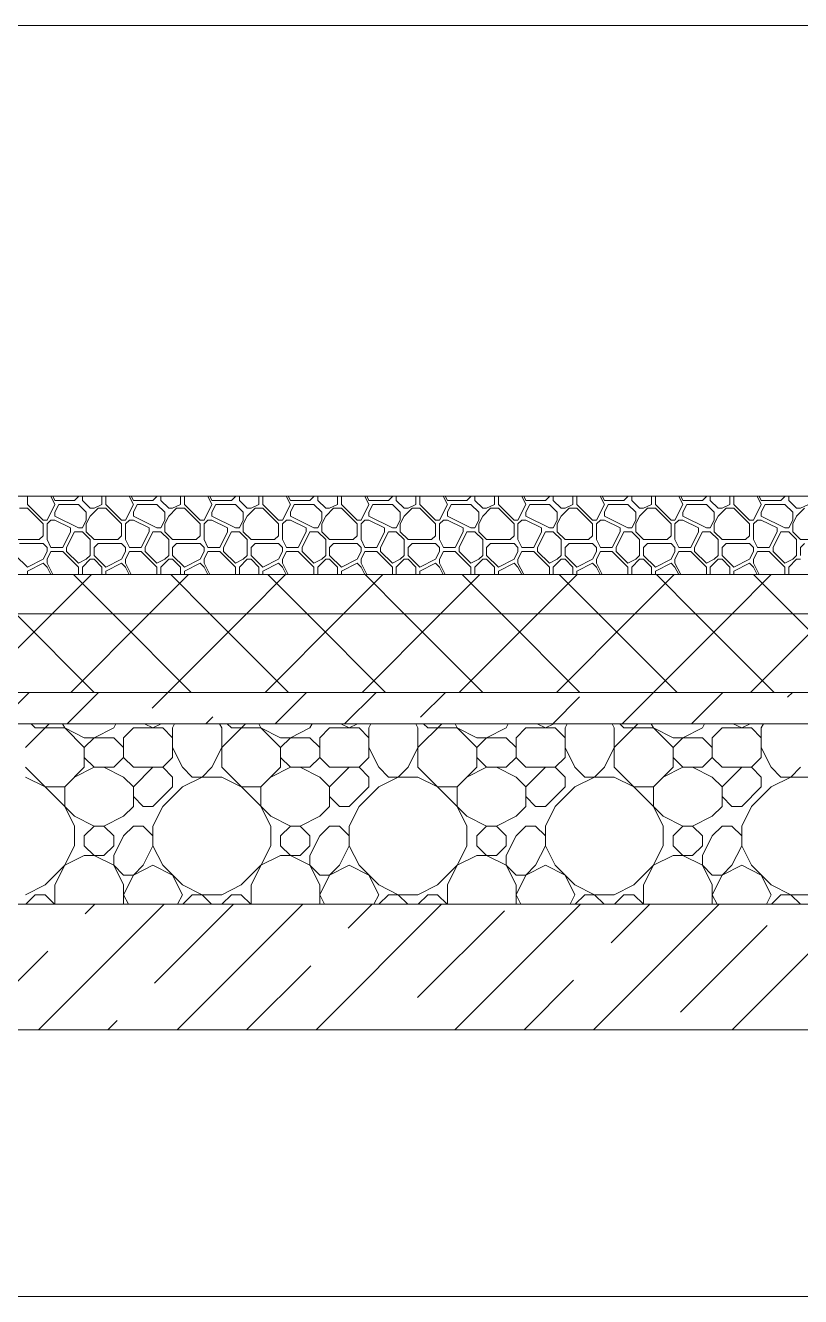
# Model space of a CAD drawing. Header units: millimetres. Extents: x 53645 to 137188, y 78097 to 135533.
# Drawn here: x 63944 to 64932, y 109260 to 110880 of the extents above; entities that cross this region are included whole.
import ezdxf

# ---------------------------------------------------------------- set-up
doc = ezdxf.new("R2010")
doc.units = ezdxf.units.MM
doc.layers.add('hatch', color=7, linetype='Continuous', lineweight=5)
doc.layers.add('Wall2', color=5, linetype='Continuous', lineweight=5)

msp = doc.modelspace()

# ---------------------------------------------------------------- linework, layer by layer
at = {"layer": 'hatch', "color": 251, "ltscale": 100}
for points in [[(63947, 110269.6), (63947, 110280)], [(63982, 110269.6), (63976.8, 110280)], [(63982, 110274.6), (63979.3, 110280)], [(63982, 110274.6), (64007, 110274.6)], [(64007, 110274.6), (64012, 110279.6)], [(64012, 110279.6), (64012, 110280)], [(64017, 110274.6), (64017, 110280)], [(64027, 110264.6), (64017, 110274.6)], [(64042, 110269.6), (64042, 110280)], [(64047, 110269.6), (64047, 110280)], [(64082, 110269.6), (64076.8, 110280)], [(64082, 110274.6), (64079.3, 110280)], [(64082, 110274.6), (64107, 110274.6)], [(64107, 110274.6), (64112, 110279.6)], [(64112, 110279.6), (64112, 110280)], [(64117, 110274.6), (64117, 110280)], [(64127, 110264.6), (64117, 110274.6)], [(64142, 110269.6), (64142, 110280)], [(64147, 110269.6), (64147, 110280)], [(64182, 110269.6), (64176.8, 110280)], [(64182, 110274.6), (64179.3, 110280)], [(64182, 110274.6), (64207, 110274.6)], [(64207, 110274.6), (64212, 110279.6)], [(64212, 110279.6), (64212, 110280)], [(64217, 110274.6), (64217, 110280)], [(64227, 110264.6), (64217, 110274.6)], [(64242, 110269.6), (64242, 110280)], [(64247, 110269.6), (64247, 110280)], [(64282, 110269.6), (64276.8, 110280)], [(64282, 110274.6), (64279.3, 110280)], [(64282, 110274.6), (64307, 110274.6)], [(64307, 110274.6), (64312, 110279.6)], [(64312, 110279.6), (64312, 110280)], [(64317, 110274.6), (64317, 110280)], [(64327, 110264.6), (64317, 110274.6)], [(64342, 110269.6), (64342, 110280)], [(64347, 110269.6), (64347, 110280)], [(64382, 110269.6), (64376.8, 110280)], [(64382, 110274.6), (64379.3, 110280)], [(64382, 110274.6), (64407, 110274.6)], [(64407, 110274.6), (64412, 110279.6)], [(64412, 110279.6), (64412, 110280)], [(64417, 110274.6), (64417, 110280)], [(64427, 110264.6), (64417, 110274.6)], [(64442, 110269.6), (64442, 110280)], [(64447, 110269.6), (64447, 110280)], [(64482, 110269.6), (64476.8, 110280)], [(64482, 110274.6), (64479.3, 110280)], [(64482, 110274.6), (64507, 110274.6)], [(64507, 110274.6), (64512, 110279.6)], [(64512, 110279.6), (64512, 110280)], [(64517, 110274.6), (64517, 110280)], [(64527, 110264.6), (64517, 110274.6)], [(64542, 110269.6), (64542, 110280)], [(64547, 110269.6), (64547, 110280)], [(64582, 110269.6), (64576.8, 110280)], [(64582, 110274.6), (64579.3, 110280)], [(64582, 110274.6), (64607, 110274.6)], [(64607, 110274.6), (64612, 110279.6)], [(64612, 110279.6), (64612, 110280)], [(64617, 110274.6), (64617, 110280)], [(64627, 110264.6), (64617, 110274.6)], [(64642, 110269.6), (64642, 110280)], [(64647, 110269.6), (64647, 110280)], [(64682, 110269.6), (64676.8, 110280)], [(64682, 110274.6), (64679.3, 110280)], [(64682, 110274.6), (64707, 110274.6)], [(64707, 110274.6), (64712, 110279.6)], [(64712, 110279.6), (64712, 110280)], [(64717, 110274.6), (64717, 110280)], [(64727, 110264.6), (64717, 110274.6)], [(64742, 110269.6), (64742, 110280)], [(64747, 110269.6), (64747, 110280)], [(64782, 110269.6), (64776.8, 110280)], [(64782, 110274.6), (64779.3, 110280)], [(64782, 110274.6), (64807, 110274.6)], [(64807, 110274.6), (64812, 110279.6)], [(64812, 110279.6), (64812, 110280)], [(64817, 110274.6), (64817, 110280)], [(64827, 110264.6), (64817, 110274.6)], [(64842, 110269.6), (64842, 110280)], [(64847, 110269.6), (64847, 110280)], [(64882, 110269.6), (64876.8, 110280)], [(64882, 110274.6), (64879.3, 110280)], [(64882, 110274.6), (64907, 110274.6)], [(64907, 110274.6), (64912, 110279.6)], [(64912, 110279.6), (64912, 110280)], [(64917, 110274.6), (64917, 110280)], [(64927, 110264.6), (64917, 110274.6)], [(63937, 110264.6), (63947, 110264.6)], [(63967, 110249.6), (63947, 110269.6)], [(63967, 110244.6), (63947, 110264.6)], [(63972, 110249.6), (63982, 110269.6)], [(63982, 110259.6), (63987, 110269.6)], [(63982, 110254.6), (63982, 110259.6)], [(63987, 110269.6), (64012, 110269.6)], [(64022, 110259.6), (64012, 110269.6)], [(64022, 110249.6), (64022, 110259.6)], [(64027, 110264.6), (64032, 110264.6)], [(64027, 110254.6), (64037, 110264.6)], [(64032, 110264.6), (64042, 110269.6)], [(64037, 110264.6), (64047, 110264.6)], [(64067, 110249.6), (64047, 110269.6)], [(64067, 110244.6), (64047, 110264.6)], [(64072, 110249.6), (64082, 110269.6)], [(64082, 110259.6), (64087, 110269.6)], [(64082, 110254.6), (64082, 110259.6)], [(64087, 110269.6), (64112, 110269.6)], [(64122, 110259.6), (64112, 110269.6)], [(64122, 110249.6), (64122, 110259.6)], [(64127, 110264.6), (64132, 110264.6)], [(64127, 110254.6), (64137, 110264.6)], [(64132, 110264.6), (64142, 110269.6)], [(64137, 110264.6), (64147, 110264.6)], [(64167, 110249.6), (64147, 110269.6)], [(64167, 110244.6), (64147, 110264.6)], [(64172, 110249.6), (64182, 110269.6)], [(64182, 110259.6), (64187, 110269.6)], [(64182, 110254.6), (64182, 110259.6)], [(64187, 110269.6), (64212, 110269.6)], [(64222, 110259.6), (64212, 110269.6)], [(64222, 110249.6), (64222, 110259.6)], [(64227, 110264.6), (64232, 110264.6)], [(64227, 110254.6), (64237, 110264.6)], [(64232, 110264.6), (64242, 110269.6)], [(64237, 110264.6), (64247, 110264.6)], [(64267, 110249.6), (64247, 110269.6)], [(64267, 110244.6), (64247, 110264.6)], [(64272, 110249.6), (64282, 110269.6)], [(64282, 110259.6), (64287, 110269.6)], [(64282, 110254.6), (64282, 110259.6)], [(64287, 110269.6), (64312, 110269.6)], [(64322, 110259.6), (64312, 110269.6)], [(64322, 110249.6), (64322, 110259.6)], [(64327, 110264.6), (64332, 110264.6)], [(64327, 110254.6), (64337, 110264.6)], [(64332, 110264.6), (64342, 110269.6)], [(64337, 110264.6), (64347, 110264.6)], [(64367, 110249.6), (64347, 110269.6)], [(64367, 110244.6), (64347, 110264.6)], [(64372, 110249.6), (64382, 110269.6)], [(64382, 110259.6), (64387, 110269.6)], [(64382, 110254.6), (64382, 110259.6)], [(64387, 110269.6), (64412, 110269.6)], [(64422, 110259.6), (64412, 110269.6)], [(64422, 110249.6), (64422, 110259.6)], [(64427, 110264.6), (64432, 110264.6)], [(64427, 110254.6), (64437, 110264.6)], [(64432, 110264.6), (64442, 110269.6)], [(64437, 110264.6), (64447, 110264.6)], [(64467, 110249.6), (64447, 110269.6)], [(64467, 110244.6), (64447, 110264.6)], [(64472, 110249.6), (64482, 110269.6)], [(64482, 110259.6), (64487, 110269.6)], [(64482, 110254.6), (64482, 110259.6)], [(64487, 110269.6), (64512, 110269.6)], [(64522, 110259.6), (64512, 110269.6)], [(64522, 110249.6), (64522, 110259.6)], [(64527, 110264.6), (64532, 110264.6)], [(64527, 110254.6), (64537, 110264.6)], [(64532, 110264.6), (64542, 110269.6)], [(64537, 110264.6), (64547, 110264.6)], [(64567, 110249.6), (64547, 110269.6)], [(64567, 110244.6), (64547, 110264.6)], [(64572, 110249.6), (64582, 110269.6)], [(64582, 110259.6), (64587, 110269.6)], [(64582, 110254.6), (64582, 110259.6)], [(64587, 110269.6), (64612, 110269.6)], [(64622, 110259.6), (64612, 110269.6)], [(64622, 110249.6), (64622, 110259.6)], [(64627, 110264.6), (64632, 110264.6)], [(64627, 110254.6), (64637, 110264.6)], [(64632, 110264.6), (64642, 110269.6)], [(64637, 110264.6), (64647, 110264.6)], [(64667, 110249.6), (64647, 110269.6)], [(64667, 110244.6), (64647, 110264.6)], [(64672, 110249.6), (64682, 110269.6)], [(64682, 110259.6), (64687, 110269.6)], [(64682, 110254.6), (64682, 110259.6)], [(64687, 110269.6), (64712, 110269.6)], [(64722, 110259.6), (64712, 110269.6)], [(64722, 110249.6), (64722, 110259.6)], [(64727, 110264.6), (64732, 110264.6)], [(64727, 110254.6), (64737, 110264.6)], [(64732, 110264.6), (64742, 110269.6)], [(64737, 110264.6), (64747, 110264.6)], [(64767, 110249.6), (64747, 110269.6)], [(64767, 110244.6), (64747, 110264.6)], [(64772, 110249.6), (64782, 110269.6)], [(64782, 110259.6), (64787, 110269.6)], [(64782, 110254.6), (64782, 110259.6)], [(64787, 110269.6), (64812, 110269.6)], [(64822, 110259.6), (64812, 110269.6)], [(64822, 110249.6), (64822, 110259.6)], [(64827, 110264.6), (64832, 110264.6)], [(64827, 110254.6), (64837, 110264.6)], [(64832, 110264.6), (64842, 110269.6)], [(64837, 110264.6), (64847, 110264.6)], [(64867, 110249.6), (64847, 110269.6)], [(64867, 110244.6), (64847, 110264.6)], [(64872, 110249.6), (64882, 110269.6)], [(64882, 110259.6), (64887, 110269.6)], [(64882, 110254.6), (64882, 110259.6)], [(64887, 110269.6), (64912, 110269.6)], [(64922, 110259.6), (64912, 110269.6)], [(64922, 110249.6), (64922, 110259.6)], [(64927, 110264.6), (64932, 110264.6)], [(64927, 110254.6), (64937, 110264.6)], [(64932, 110264.6), (64942, 110269.6)], [(63967, 110249.6), (63972, 110249.6)], [(63967, 110229.6), (63967, 110244.6)], [(63972, 110244.6), (63977, 110249.6)], [(63972, 110224.6), (63972, 110244.6)], [(63977, 110249.6), (63982, 110249.6)], [(64012, 110239.6), (63982, 110254.6)], [(64002, 110239.6), (63982, 110249.6)], [(64017, 110239.6), (64022, 110249.6)], [(64017, 110239.6), (64022, 110249.6)], [(64022, 110244.6), (64027, 110254.6)], [(64022, 110234.6), (64022, 110244.6)], [(64067, 110249.6), (64072, 110249.6)], [(64067, 110229.6), (64067, 110244.6)], [(64072, 110244.6), (64077, 110249.6)], [(64072, 110224.6), (64072, 110244.6)], [(64077, 110249.6), (64082, 110249.6)], [(64112, 110239.6), (64082, 110254.6)], [(64102, 110239.6), (64082, 110249.6)], [(64117, 110239.6), (64122, 110249.6)], [(64117, 110239.6), (64122, 110249.6)], [(64122, 110244.6), (64127, 110254.6)], [(64122, 110234.6), (64122, 110244.6)], [(64167, 110249.6), (64172, 110249.6)], [(64167, 110229.6), (64167, 110244.6)], [(64172, 110244.6), (64177, 110249.6)], [(64172, 110224.6), (64172, 110244.6)], [(64177, 110249.6), (64182, 110249.6)], [(64212, 110239.6), (64182, 110254.6)], [(64202, 110239.6), (64182, 110249.6)], [(64217, 110239.6), (64222, 110249.6)], [(64217, 110239.6), (64222, 110249.6)], [(64222, 110244.6), (64227, 110254.6)], [(64222, 110234.6), (64222, 110244.6)], [(64267, 110249.6), (64272, 110249.6)], [(64267, 110229.6), (64267, 110244.6)], [(64272, 110244.6), (64277, 110249.6)], [(64272, 110224.6), (64272, 110244.6)], [(64277, 110249.6), (64282, 110249.6)], [(64312, 110239.6), (64282, 110254.6)], [(64302, 110239.6), (64282, 110249.6)], [(64317, 110239.6), (64322, 110249.6)], [(64317, 110239.6), (64322, 110249.6)], [(64322, 110244.6), (64327, 110254.6)], [(64322, 110234.6), (64322, 110244.6)], [(64367, 110249.6), (64372, 110249.6)], [(64367, 110229.6), (64367, 110244.6)], [(64372, 110244.6), (64377, 110249.6)], [(64372, 110224.6), (64372, 110244.6)], [(64377, 110249.6), (64382, 110249.6)], [(64412, 110239.6), (64382, 110254.6)], [(64402, 110239.6), (64382, 110249.6)], [(64417, 110239.6), (64422, 110249.6)], [(64417, 110239.6), (64422, 110249.6)], [(64422, 110244.6), (64427, 110254.6)], [(64422, 110234.6), (64422, 110244.6)], [(64467, 110249.6), (64472, 110249.6)], [(64467, 110229.6), (64467, 110244.6)], [(64472, 110244.6), (64477, 110249.6)], [(64472, 110224.6), (64472, 110244.6)], [(64477, 110249.6), (64482, 110249.6)], [(64512, 110239.6), (64482, 110254.6)], [(64502, 110239.6), (64482, 110249.6)], [(64517, 110239.6), (64522, 110249.6)], [(64517, 110239.6), (64522, 110249.6)], [(64522, 110244.6), (64527, 110254.6)], [(64522, 110234.6), (64522, 110244.6)], [(64567, 110249.6), (64572, 110249.6)], [(64567, 110229.6), (64567, 110244.6)], [(64572, 110244.6), (64577, 110249.6)], [(64572, 110224.6), (64572, 110244.6)], [(64577, 110249.6), (64582, 110249.6)], [(64612, 110239.6), (64582, 110254.6)], [(64602, 110239.6), (64582, 110249.6)], [(64617, 110239.6), (64622, 110249.6)], [(64617, 110239.6), (64622, 110249.6)], [(64622, 110244.6), (64627, 110254.6)], [(64622, 110234.6), (64622, 110244.6)], [(64667, 110249.6), (64672, 110249.6)], [(64667, 110229.6), (64667, 110244.6)], [(64672, 110244.6), (64677, 110249.6)], [(64672, 110224.6), (64672, 110244.6)], [(64677, 110249.6), (64682, 110249.6)], [(64712, 110239.6), (64682, 110254.6)], [(64702, 110239.6), (64682, 110249.6)], [(64717, 110239.6), (64722, 110249.6)], [(64717, 110239.6), (64722, 110249.6)], [(64722, 110244.6), (64727, 110254.6)], [(64722, 110234.6), (64722, 110244.6)], [(64767, 110249.6), (64772, 110249.6)], [(64767, 110229.6), (64767, 110244.6)], [(64772, 110244.6), (64777, 110249.6)], [(64772, 110224.6), (64772, 110244.6)], [(64777, 110249.6), (64782, 110249.6)], [(64812, 110239.6), (64782, 110254.6)], [(64802, 110239.6), (64782, 110249.6)], [(64817, 110239.6), (64822, 110249.6)], [(64817, 110239.6), (64822, 110249.6)], [(64822, 110244.6), (64827, 110254.6)], [(64822, 110234.6), (64822, 110244.6)], [(64867, 110249.6), (64872, 110249.6)], [(64867, 110229.6), (64867, 110244.6)], [(64872, 110244.6), (64877, 110249.6)], [(64872, 110224.6), (64872, 110244.6)], [(64877, 110249.6), (64882, 110249.6)], [(64912, 110239.6), (64882, 110254.6)], [(64902, 110239.6), (64882, 110249.6)], [(64917, 110239.6), (64922, 110249.6)], [(64917, 110239.6), (64922, 110249.6)], [(64922, 110244.6), (64927, 110254.6)], [(64922, 110234.6), (64922, 110244.6)], [(63962, 110224.6), (63967, 110229.6)], [(63992, 110214.6), (64002, 110234.6)], [(63997, 110214.6), (64007, 110234.6)], [(64002, 110234.6), (64002, 110239.6)], [(64007, 110234.6), (64017, 110234.6)], [(64012, 110239.6), (64017, 110239.6)], [(64027, 110224.6), (64017, 110234.6)], [(64032, 110224.6), (64022, 110234.6)], [(64062, 110224.6), (64067, 110229.6)], [(64092, 110214.6), (64102, 110234.6)], [(64097, 110214.6), (64107, 110234.6)], [(64102, 110234.6), (64102, 110239.6)], [(64107, 110234.6), (64117, 110234.6)], [(64112, 110239.6), (64117, 110239.6)], [(64127, 110224.6), (64117, 110234.6)], [(64132, 110224.6), (64122, 110234.6)], [(64162, 110224.6), (64167, 110229.6)], [(64192, 110214.6), (64202, 110234.6)], [(64197, 110214.6), (64207, 110234.6)], [(64202, 110234.6), (64202, 110239.6)], [(64207, 110234.6), (64217, 110234.6)], [(64212, 110239.6), (64217, 110239.6)], [(64227, 110224.6), (64217, 110234.6)], [(64232, 110224.6), (64222, 110234.6)], [(64262, 110224.6), (64267, 110229.6)], [(64292, 110214.6), (64302, 110234.6)], [(64297, 110214.6), (64307, 110234.6)], [(64302, 110234.6), (64302, 110239.6)], [(64307, 110234.6), (64317, 110234.6)], [(64312, 110239.6), (64317, 110239.6)], [(64327, 110224.6), (64317, 110234.6)], [(64332, 110224.6), (64322, 110234.6)], [(64362, 110224.6), (64367, 110229.6)], [(64392, 110214.6), (64402, 110234.6)], [(64397, 110214.6), (64407, 110234.6)], [(64402, 110234.6), (64402, 110239.6)], [(64407, 110234.6), (64417, 110234.6)], [(64412, 110239.6), (64417, 110239.6)], [(64427, 110224.6), (64417, 110234.6)], [(64432, 110224.6), (64422, 110234.6)], [(64462, 110224.6), (64467, 110229.6)], [(64492, 110214.6), (64502, 110234.6)], [(64497, 110214.6), (64507, 110234.6)], [(64502, 110234.6), (64502, 110239.6)], [(64507, 110234.6), (64517, 110234.6)], [(64512, 110239.6), (64517, 110239.6)], [(64527, 110224.6), (64517, 110234.6)], [(64532, 110224.6), (64522, 110234.6)], [(64562, 110224.6), (64567, 110229.6)], [(64592, 110214.6), (64602, 110234.6)], [(64597, 110214.6), (64607, 110234.6)], [(64602, 110234.6), (64602, 110239.6)], [(64607, 110234.6), (64617, 110234.6)], [(64612, 110239.6), (64617, 110239.6)], [(64627, 110224.6), (64617, 110234.6)], [(64632, 110224.6), (64622, 110234.6)], [(64662, 110224.6), (64667, 110229.6)], [(64692, 110214.6), (64702, 110234.6)], [(64697, 110214.6), (64707, 110234.6)], [(64702, 110234.6), (64702, 110239.6)], [(64707, 110234.6), (64717, 110234.6)], [(64712, 110239.6), (64717, 110239.6)], [(64727, 110224.6), (64717, 110234.6)], [(64732, 110224.6), (64722, 110234.6)], [(64762, 110224.6), (64767, 110229.6)], [(64792, 110214.6), (64802, 110234.6)], [(64797, 110214.6), (64807, 110234.6)], [(64802, 110234.6), (64802, 110239.6)], [(64807, 110234.6), (64817, 110234.6)], [(64812, 110239.6), (64817, 110239.6)], [(64827, 110224.6), (64817, 110234.6)], [(64832, 110224.6), (64822, 110234.6)], [(64862, 110224.6), (64867, 110229.6)], [(64892, 110214.6), (64902, 110234.6)], [(64897, 110214.6), (64907, 110234.6)], [(64902, 110234.6), (64902, 110239.6)], [(64907, 110234.6), (64917, 110234.6)], [(64912, 110239.6), (64917, 110239.6)], [(64927, 110224.6), (64917, 110234.6)], [(64932, 110224.6), (64922, 110234.6)], [(63932, 110224.6), (63962, 110224.6)], [(63937, 110219.6), (63967, 110219.6)], [(63972, 110214.6), (63967, 110219.6)], [(63967, 110199.6), (63972, 110209.6)], [(63977, 110214.6), (63972, 110224.6)], [(63972, 110209.6), (63972, 110214.6)], [(63972, 110199.6), (63977, 110209.6)], [(63977, 110214.6), (63992, 110214.6)], [(63977, 110209.6), (63992, 110209.6)], [(64012, 110189.6), (63992, 110209.6)], [(63997, 110209.6), (63997, 110214.6)], [(64012, 110194.6), (63997, 110209.6)], [(64027, 110204.6), (64027, 110224.6)], [(64032, 110224.6), (64062, 110224.6)], [(64032, 110214.6), (64037, 110219.6)], [(64032, 110204.6), (64032, 110214.6)], [(64037, 110219.6), (64067, 110219.6)], [(64072, 110214.6), (64067, 110219.6)], [(64067, 110199.6), (64072, 110209.6)], [(64077, 110214.6), (64072, 110224.6)], [(64072, 110209.6), (64072, 110214.6)], [(64072, 110199.6), (64077, 110209.6)], [(64077, 110214.6), (64092, 110214.6)], [(64077, 110209.6), (64092, 110209.6)], [(64112, 110189.6), (64092, 110209.6)], [(64097, 110209.6), (64097, 110214.6)], [(64112, 110194.6), (64097, 110209.6)], [(64127, 110204.6), (64127, 110224.6)], [(64132, 110224.6), (64162, 110224.6)], [(64132, 110214.6), (64137, 110219.6)], [(64132, 110204.6), (64132, 110214.6)], [(64137, 110219.6), (64167, 110219.6)], [(64172, 110214.6), (64167, 110219.6)], [(64167, 110199.6), (64172, 110209.6)], [(64177, 110214.6), (64172, 110224.6)], [(64172, 110209.6), (64172, 110214.6)], [(64172, 110199.6), (64177, 110209.6)], [(64177, 110214.6), (64192, 110214.6)], [(64177, 110209.6), (64192, 110209.6)], [(64212, 110189.6), (64192, 110209.6)], [(64197, 110209.6), (64197, 110214.6)], [(64212, 110194.6), (64197, 110209.6)], [(64227, 110204.6), (64227, 110224.6)], [(64232, 110224.6), (64262, 110224.6)], [(64232, 110214.6), (64237, 110219.6)], [(64232, 110204.6), (64232, 110214.6)], [(64237, 110219.6), (64267, 110219.6)], [(64272, 110214.6), (64267, 110219.6)], [(64267, 110199.6), (64272, 110209.6)], [(64277, 110214.6), (64272, 110224.6)], [(64272, 110209.6), (64272, 110214.6)], [(64272, 110199.6), (64277, 110209.6)], [(64277, 110214.6), (64292, 110214.6)], [(64277, 110209.6), (64292, 110209.6)], [(64312, 110189.6), (64292, 110209.6)], [(64297, 110209.6), (64297, 110214.6)], [(64312, 110194.6), (64297, 110209.6)], [(64327, 110204.6), (64327, 110224.6)], [(64332, 110224.6), (64362, 110224.6)], [(64332, 110214.6), (64337, 110219.6)], [(64332, 110204.6), (64332, 110214.6)], [(64337, 110219.6), (64367, 110219.6)], [(64372, 110214.6), (64367, 110219.6)], [(64367, 110199.6), (64372, 110209.6)], [(64377, 110214.6), (64372, 110224.6)], [(64372, 110209.6), (64372, 110214.6)], [(64372, 110199.6), (64377, 110209.6)], [(64377, 110214.6), (64392, 110214.6)], [(64377, 110209.6), (64392, 110209.6)], [(64412, 110189.6), (64392, 110209.6)], [(64397, 110209.6), (64397, 110214.6)], [(64412, 110194.6), (64397, 110209.6)], [(64427, 110204.6), (64427, 110224.6)], [(64432, 110224.6), (64462, 110224.6)], [(64432, 110214.6), (64437, 110219.6)], [(64432, 110204.6), (64432, 110214.6)], [(64437, 110219.6), (64467, 110219.6)], [(64472, 110214.6), (64467, 110219.6)], [(64467, 110199.6), (64472, 110209.6)], [(64477, 110214.6), (64472, 110224.6)], [(64472, 110209.6), (64472, 110214.6)], [(64472, 110199.6), (64477, 110209.6)], [(64477, 110214.6), (64492, 110214.6)], [(64477, 110209.6), (64492, 110209.6)], [(64512, 110189.6), (64492, 110209.6)], [(64497, 110209.6), (64497, 110214.6)], [(64512, 110194.6), (64497, 110209.6)], [(64527, 110204.6), (64527, 110224.6)], [(64532, 110224.6), (64562, 110224.6)], [(64532, 110214.6), (64537, 110219.6)], [(64532, 110204.6), (64532, 110214.6)], [(64537, 110219.6), (64567, 110219.6)], [(64572, 110214.6), (64567, 110219.6)], [(64567, 110199.6), (64572, 110209.6)], [(64577, 110214.6), (64572, 110224.6)], [(64572, 110209.6), (64572, 110214.6)], [(64572, 110199.6), (64577, 110209.6)], [(64577, 110214.6), (64592, 110214.6)], [(64577, 110209.6), (64592, 110209.6)], [(64612, 110189.6), (64592, 110209.6)], [(64597, 110209.6), (64597, 110214.6)], [(64612, 110194.6), (64597, 110209.6)], [(64627, 110204.6), (64627, 110224.6)], [(64632, 110224.6), (64662, 110224.6)], [(64632, 110214.6), (64637, 110219.6)], [(64632, 110204.6), (64632, 110214.6)], [(64637, 110219.6), (64667, 110219.6)], [(64672, 110214.6), (64667, 110219.6)], [(64667, 110199.6), (64672, 110209.6)], [(64677, 110214.6), (64672, 110224.6)], [(64672, 110209.6), (64672, 110214.6)], [(64672, 110199.6), (64677, 110209.6)], [(64677, 110214.6), (64692, 110214.6)], [(64677, 110209.6), (64692, 110209.6)], [(64712, 110189.6), (64692, 110209.6)], [(64697, 110209.6), (64697, 110214.6)], [(64712, 110194.6), (64697, 110209.6)], [(64727, 110204.6), (64727, 110224.6)], [(64732, 110224.6), (64762, 110224.6)], [(64732, 110214.6), (64737, 110219.6)], [(64732, 110204.6), (64732, 110214.6)], [(64737, 110219.6), (64767, 110219.6)], [(64772, 110214.6), (64767, 110219.6)], [(64767, 110199.6), (64772, 110209.6)], [(64777, 110214.6), (64772, 110224.6)], [(64772, 110209.6), (64772, 110214.6)], [(64772, 110199.6), (64777, 110209.6)], [(64777, 110214.6), (64792, 110214.6)], [(64777, 110209.6), (64792, 110209.6)], [(64812, 110189.6), (64792, 110209.6)], [(64797, 110209.6), (64797, 110214.6)], [(64812, 110194.6), (64797, 110209.6)], [(64827, 110204.6), (64827, 110224.6)], [(64832, 110224.6), (64862, 110224.6)], [(64832, 110214.6), (64837, 110219.6)], [(64832, 110204.6), (64832, 110214.6)], [(64837, 110219.6), (64867, 110219.6)], [(64872, 110214.6), (64867, 110219.6)], [(64867, 110199.6), (64872, 110209.6)], [(64877, 110214.6), (64872, 110224.6)], [(64872, 110209.6), (64872, 110214.6)], [(64872, 110199.6), (64877, 110209.6)], [(64877, 110214.6), (64892, 110214.6)], [(64877, 110209.6), (64892, 110209.6)], [(64912, 110189.6), (64892, 110209.6)], [(64897, 110209.6), (64897, 110214.6)], [(64912, 110194.6), (64897, 110209.6)], [(64927, 110204.6), (64927, 110224.6)], [(64932, 110224.6), (64962, 110224.6)], [(64932, 110214.6), (64937, 110219.6)], [(64932, 110204.6), (64932, 110214.6)], [(63947, 110189.6), (63932, 110204.6)], [(63947, 110189.6), (63967, 110199.6)], [(63947, 110184.6), (63967, 110194.6)], [(63972, 110189.6), (63967, 110194.6)], [(63972, 110194.6), (63972, 110199.6)], [(63979.3, 110180), (63972, 110194.6)], [(64012, 110194.6), (64022, 110199.6)], [(64017, 110189.6), (64027, 110199.6)], [(64022, 110199.6), (64027, 110204.6)], [(64027, 110199.6), (64032, 110199.6)], [(64047, 110189.6), (64032, 110204.6)], [(64042, 110189.6), (64032, 110199.6)], [(64047, 110189.6), (64067, 110199.6)], [(64047, 110184.6), (64067, 110194.6)], [(64072, 110189.6), (64067, 110194.6)], [(64072, 110194.6), (64072, 110199.6)], [(64079.3, 110180), (64072, 110194.6)], [(64112, 110194.6), (64122, 110199.6)], [(64117, 110189.6), (64127, 110199.6)], [(64122, 110199.6), (64127, 110204.6)], [(64127, 110199.6), (64132, 110199.6)], [(64147, 110189.6), (64132, 110204.6)], [(64142, 110189.6), (64132, 110199.6)], [(64147, 110189.6), (64167, 110199.6)], [(64147, 110184.6), (64167, 110194.6)], [(64172, 110189.6), (64167, 110194.6)], [(64172, 110194.6), (64172, 110199.6)], [(64179.3, 110180), (64172, 110194.6)], [(64212, 110194.6), (64222, 110199.6)], [(64217, 110189.6), (64227, 110199.6)], [(64222, 110199.6), (64227, 110204.6)], [(64227, 110199.6), (64232, 110199.6)], [(64247, 110189.6), (64232, 110204.6)], [(64242, 110189.6), (64232, 110199.6)], [(64247, 110189.6), (64267, 110199.6)], [(64247, 110184.6), (64267, 110194.6)], [(64272, 110189.6), (64267, 110194.6)], [(64272, 110194.6), (64272, 110199.6)], [(64279.3, 110180), (64272, 110194.6)], [(64312, 110194.6), (64322, 110199.6)], [(64317, 110189.6), (64327, 110199.6)], [(64322, 110199.6), (64327, 110204.6)], [(64327, 110199.6), (64332, 110199.6)], [(64347, 110189.6), (64332, 110204.6)], [(64342, 110189.6), (64332, 110199.6)], [(64347, 110189.6), (64367, 110199.6)], [(64347, 110184.6), (64367, 110194.6)], [(64372, 110189.6), (64367, 110194.6)], [(64372, 110194.6), (64372, 110199.6)], [(64379.3, 110180), (64372, 110194.6)], [(64412, 110194.6), (64422, 110199.6)], [(64417, 110189.6), (64427, 110199.6)], [(64422, 110199.6), (64427, 110204.6)], [(64427, 110199.6), (64432, 110199.6)], [(64447, 110189.6), (64432, 110204.6)], [(64442, 110189.6), (64432, 110199.6)], [(64447, 110189.6), (64467, 110199.6)], [(64447, 110184.6), (64467, 110194.6)], [(64472, 110189.6), (64467, 110194.6)], [(64472, 110194.6), (64472, 110199.6)], [(64479.3, 110180), (64472, 110194.6)], [(64512, 110194.6), (64522, 110199.6)], [(64517, 110189.6), (64527, 110199.6)], [(64522, 110199.6), (64527, 110204.6)], [(64527, 110199.6), (64532, 110199.6)], [(64547, 110189.6), (64532, 110204.6)], [(64542, 110189.6), (64532, 110199.6)], [(64547, 110189.6), (64567, 110199.6)], [(64547, 110184.6), (64567, 110194.6)], [(64572, 110189.6), (64567, 110194.6)], [(64572, 110194.6), (64572, 110199.6)], [(64579.3, 110180), (64572, 110194.6)], [(64612, 110194.6), (64622, 110199.6)], [(64617, 110189.6), (64627, 110199.6)], [(64622, 110199.6), (64627, 110204.6)], [(64627, 110199.6), (64632, 110199.6)], [(64647, 110189.6), (64632, 110204.6)], [(64642, 110189.6), (64632, 110199.6)], [(64647, 110189.6), (64667, 110199.6)], [(64647, 110184.6), (64667, 110194.6)], [(64672, 110189.6), (64667, 110194.6)], [(64672, 110194.6), (64672, 110199.6)], [(64679.3, 110180), (64672, 110194.6)], [(64712, 110194.6), (64722, 110199.6)], [(64717, 110189.6), (64727, 110199.6)], [(64722, 110199.6), (64727, 110204.6)], [(64727, 110199.6), (64732, 110199.6)], [(64747, 110189.6), (64732, 110204.6)], [(64742, 110189.6), (64732, 110199.6)], [(64747, 110189.6), (64767, 110199.6)], [(64747, 110184.6), (64767, 110194.6)], [(64772, 110189.6), (64767, 110194.6)], [(64772, 110194.6), (64772, 110199.6)], [(64779.3, 110180), (64772, 110194.6)], [(64812, 110194.6), (64822, 110199.6)], [(64817, 110189.6), (64827, 110199.6)], [(64822, 110199.6), (64827, 110204.6)], [(64827, 110199.6), (64832, 110199.6)], [(64847, 110189.6), (64832, 110204.6)], [(64842, 110189.6), (64832, 110199.6)], [(64847, 110189.6), (64867, 110199.6)], [(64847, 110184.6), (64867, 110194.6)], [(64872, 110189.6), (64867, 110194.6)], [(64872, 110194.6), (64872, 110199.6)], [(64879.3, 110180), (64872, 110194.6)], [(64912, 110194.6), (64922, 110199.6)], [(64917, 110189.6), (64927, 110199.6)], [(64922, 110199.6), (64927, 110204.6)], [(64927, 110199.6), (64932, 110199.6)], [(74636.5, 110180), (61406.4, 110180)], [(61406.4, 110180), (74636.5, 110180)], [(63947, 110180), (63947, 110184.6)], [(63976.8, 110180), (63972, 110189.6)], [(63978.5, 110130), (64028.5, 110180)], [(64055.8, 110130), (64005.8, 110180)], [(64012, 110180), (64012, 110189.6)], [(64017, 110180), (64017, 110189.6)], [(64042, 110180), (64042, 110189.6)], [(64047, 110180), (64047, 110184.6)], [(64076.8, 110180), (64072, 110189.6)], [(64102.2, 110130), (64152.2, 110180)], [(64112, 110180), (64112, 110189.6)], [(64117, 110180), (64117, 110189.6)], [(64179.6, 110130), (64129.6, 110180)], [(64142, 110180), (64142, 110189.6)], [(64147, 110180), (64147, 110184.6)], [(64176.8, 110180), (64172, 110189.6)], [(64212, 110180), (64212, 110189.6)], [(64217, 110180), (64217, 110189.6)], [(64226, 110130), (64276, 110180)], [(64242, 110180), (64242, 110189.6)], [(64247, 110180), (64247, 110184.6)], [(64303.3, 110130), (64253.3, 110180)], [(64276.8, 110180), (64272, 110189.6)], [(64312, 110180), (64312, 110189.6)], [(64317, 110180), (64317, 110189.6)], [(64342, 110180), (64342, 110189.6)], [(64347, 110180), (64347, 110184.6)], [(64349.7, 110130), (64399.7, 110180)], [(64376.8, 110180), (64372, 110189.6)], [(64427.1, 110130), (64377.1, 110180)], [(64412, 110180), (64412, 110189.6)], [(64417, 110180), (64417, 110189.6)], [(64442, 110180), (64442, 110189.6)], [(64447, 110180), (64447, 110184.6)], [(64476.8, 110180), (64472, 110189.6)], [(64473.4, 110130), (64523.4, 110180)], [(64550.8, 110130), (64500.8, 110180)], [(64512, 110180), (64512, 110189.6)], [(64517, 110180), (64517, 110189.6)], [(64542, 110180), (64542, 110189.6)], [(64547, 110180), (64547, 110184.6)], [(64576.8, 110180), (64572, 110189.6)], [(64597.2, 110130), (64647.2, 110180)], [(64612, 110180), (64612, 110189.6)], [(64617, 110180), (64617, 110189.6)], [(64674.6, 110130), (64624.6, 110180)], [(64642, 110180), (64642, 110189.6)], [(64647, 110180), (64647, 110184.6)], [(64676.8, 110180), (64672, 110189.6)], [(64712, 110180), (64712, 110189.6)], [(64717, 110180), (64717, 110189.6)], [(64720.9, 110130), (64770.9, 110180)], [(64742, 110180), (64742, 110189.6)], [(64747, 110180), (64747, 110184.6)], [(64798.3, 110130), (64748.3, 110180)], [(64776.8, 110180), (64772, 110189.6)], [(64812, 110180), (64812, 110189.6)], [(64817, 110180), (64817, 110189.6)], [(64842, 110180), (64842, 110189.6)], [(64844.7, 110130), (64894.7, 110180)], [(64847, 110180), (64847, 110184.6)], [(64876.8, 110180), (64872, 110189.6)], [(64922, 110130), (64872, 110180)], [(64912, 110180), (64912, 110189.6)], [(64917, 110180), (64917, 110189.6)], [(74636.5, 110130), (61406.4, 110130)], [(61406.4, 110130), (74636.5, 110130)], [(63878.5, 110030), (63978.5, 110130)], [(64032.1, 110030), (63932.1, 110130)], [(64002.2, 110030), (64102.2, 110130)], [(64155.8, 110030), (64055.8, 110130)], [(64126, 110030), (64226, 110130)], [(64279.6, 110030), (64179.6, 110130)], [(64249.7, 110030), (64349.7, 110130)], [(64403.3, 110030), (64303.3, 110130)], [(64373.4, 110030), (64473.4, 110130)], [(64527.1, 110030), (64427.1, 110130)], [(64497.2, 110030), (64597.2, 110130)], [(64650.8, 110030), (64550.8, 110130)], [(64620.9, 110030), (64720.9, 110130)], [(64774.6, 110030), (64674.6, 110130)], [(64744.7, 110030), (64844.7, 110130)], [(64898.3, 110030), (64798.3, 110130)], [(64868.4, 110030), (64968.4, 110130)], [(65022, 110030), (64922, 110130)], [(74636.5, 110030), (61406.4, 110030)], [(61406.4, 110030), (74636.5, 110030)], [(63909.2, 109990), (63949.2, 110030)], [(63997.6, 109990), (64037.6, 110030)], [(64106, 110010), (64126, 110030)], [(64262.7, 109990), (64302.7, 110030)], [(64351.1, 109990), (64391.1, 110030)], [(64448, 109998.5), (64479.5, 110030)], [(64616.3, 109990), (64650.5, 110024.1)], [(64704.7, 109990), (64744.7, 110030)], [(64793.1, 109990), (64833.1, 110030)], [(64915.2, 110023.7), (64921.5, 110030)], [(64174.3, 109990), (64183.3, 109998.9)], [(74636.5, 109990), (61406.4, 109990)], [(61406.4, 109990), (74636.5, 109990)], [(63944.5, 109959.6), (63974.8, 109990)], [(63957, 109984.6), (63951.7, 109990)], [(63957, 109984.6), (63994.5, 109984.6)], [(63994.5, 109984.6), (63991.8, 109990)], [(64019.5, 109959.6), (63994.5, 109984.6)], [(64019.5, 109972.1), (63994.5, 109984.6)], [(64032, 109972.1), (64057, 109984.6)], [(64057, 109984.6), (64059.6, 109990)], [(64069.5, 109972.1), (64082, 109984.6)], [(64082, 109984.6), (64119.5, 109984.6)], [(64107, 109984.6), (64096.3, 109990)], [(64107, 109984.6), (64117.6, 109990)], [(64132, 109972.1), (64119.5, 109984.6)], [(64132, 109984.6), (64134.6, 109990)], [(64132, 109947.1), (64132, 109984.6)], [(64194.5, 109984.6), (64191.8, 109990)], [(64194.5, 109959.6), (64224.8, 109990)], [(64194.5, 109934.6), (64194.5, 109984.6)], [(64207, 109984.6), (64201.7, 109990)], [(64207, 109984.6), (64244.5, 109984.6)], [(64244.5, 109984.6), (64241.8, 109990)], [(64269.5, 109959.6), (64244.5, 109984.6)], [(64269.5, 109972.1), (64244.5, 109984.6)], [(64282, 109972.1), (64307, 109984.6)], [(64307, 109984.6), (64309.6, 109990)], [(64319.5, 109972.1), (64332, 109984.6)], [(64332, 109984.6), (64369.5, 109984.6)], [(64357, 109984.6), (64346.3, 109990)], [(64357, 109984.6), (64367.6, 109990)], [(64382, 109972.1), (64369.5, 109984.6)], [(64382, 109984.6), (64384.6, 109990)], [(64382, 109947.1), (64382, 109984.6)], [(64444.5, 109984.6), (64441.8, 109990)], [(64444.5, 109959.6), (64474.8, 109990)], [(64444.5, 109934.6), (64444.5, 109984.6)], [(64457, 109984.6), (64451.7, 109990)], [(64457, 109984.6), (64494.5, 109984.6)], [(64494.5, 109984.6), (64491.8, 109990)], [(64519.5, 109959.6), (64494.5, 109984.6)], [(64519.5, 109972.1), (64494.5, 109984.6)], [(64532, 109972.1), (64557, 109984.6)], [(64557, 109984.6), (64559.6, 109990)], [(64569.5, 109972.1), (64582, 109984.6)], [(64582, 109984.6), (64619.5, 109984.6)], [(64607, 109984.6), (64596.3, 109990)], [(64607, 109984.6), (64617.6, 109990)], [(64632, 109972.1), (64619.5, 109984.6)], [(64632, 109984.6), (64634.6, 109990)], [(64632, 109947.1), (64632, 109984.6)], [(64694.5, 109984.6), (64691.8, 109990)], [(64694.5, 109959.6), (64724.8, 109990)], [(64694.5, 109934.6), (64694.5, 109984.6)], [(64707, 109984.6), (64701.7, 109990)], [(64707, 109984.6), (64744.5, 109984.6)], [(64744.5, 109984.6), (64741.8, 109990)], [(64769.5, 109959.6), (64744.5, 109984.6)], [(64769.5, 109972.1), (64744.5, 109984.6)], [(64782, 109972.1), (64807, 109984.6)], [(64807, 109984.6), (64809.6, 109990)], [(64819.5, 109972.1), (64832, 109984.6)], [(64832, 109984.6), (64869.5, 109984.6)], [(64857, 109984.6), (64846.3, 109990)], [(64857, 109984.6), (64867.6, 109990)], [(64882, 109972.1), (64869.5, 109984.6)], [(64882, 109984.6), (64884.6, 109990)], [(64882, 109947.1), (64882, 109984.6)], [(64019.5, 109972.1), (64057, 109972.1)], [(64019.5, 109959.6), (64032, 109972.1)], [(64069.5, 109959.6), (64057, 109972.1)], [(64069.5, 109947.1), (64069.5, 109972.1)], [(64269.5, 109972.1), (64307, 109972.1)], [(64269.5, 109959.6), (64282, 109972.1)], [(64319.5, 109959.6), (64307, 109972.1)], [(64319.5, 109947.1), (64319.5, 109972.1)], [(64519.5, 109972.1), (64557, 109972.1)], [(64519.5, 109959.6), (64532, 109972.1)], [(64569.5, 109959.6), (64557, 109972.1)], [(64569.5, 109947.1), (64569.5, 109972.1)], [(64769.5, 109972.1), (64807, 109972.1)], [(64769.5, 109959.6), (64782, 109972.1)], [(64819.5, 109959.6), (64807, 109972.1)], [(64819.5, 109947.1), (64819.5, 109972.1)], [(64019.5, 109934.6), (64019.5, 109959.6)], [(64144.5, 109934.6), (64132, 109959.6)], [(64182, 109934.6), (64194.5, 109959.6)], [(64269.5, 109934.6), (64269.5, 109959.6)], [(64394.5, 109934.6), (64382, 109959.6)], [(64432, 109934.6), (64444.5, 109959.6)], [(64519.5, 109934.6), (64519.5, 109959.6)], [(64644.5, 109934.6), (64632, 109959.6)], [(64682, 109934.6), (64694.5, 109959.6)], [(64769.5, 109934.6), (64769.5, 109959.6)], [(64894.5, 109934.6), (64882, 109959.6)], [(64007, 109872.1), (63944.5, 109934.6)], [(63994.5, 109909.6), (64019.5, 109934.6)], [(64007, 109922.1), (64032, 109934.6)], [(64032, 109934.6), (64019.5, 109947.1)], [(64032, 109934.6), (64057, 109934.6)], [(64069.5, 109922.1), (64044.5, 109934.6)], [(64057, 109934.6), (64069.5, 109947.1)], [(64082, 109934.6), (64069.5, 109947.1)], [(64082, 109934.6), (64119.5, 109934.6)], [(64082, 109909.6), (64107, 109934.6)], [(64119.5, 109934.6), (64132, 109947.1)], [(64132, 109922.1), (64119.5, 109934.6)], [(64157, 109922.1), (64144.5, 109934.6)], [(64169.5, 109922.1), (64182, 109934.6)], [(64257, 109872.1), (64194.5, 109934.6)], [(64244.5, 109909.6), (64269.5, 109934.6)], [(64257, 109922.1), (64282, 109934.6)], [(64282, 109934.6), (64269.5, 109947.1)], [(64282, 109934.6), (64307, 109934.6)], [(64319.5, 109922.1), (64294.5, 109934.6)], [(64307, 109934.6), (64319.5, 109947.1)], [(64332, 109934.6), (64319.5, 109947.1)], [(64332, 109934.6), (64369.5, 109934.6)], [(64332, 109909.6), (64357, 109934.6)], [(64369.5, 109934.6), (64382, 109947.1)], [(64382, 109922.1), (64369.5, 109934.6)], [(64407, 109922.1), (64394.5, 109934.6)], [(64419.5, 109922.1), (64432, 109934.6)], [(64507, 109872.1), (64444.5, 109934.6)], [(64494.5, 109909.6), (64519.5, 109934.6)], [(64507, 109922.1), (64532, 109934.6)], [(64532, 109934.6), (64519.5, 109947.1)], [(64532, 109934.6), (64557, 109934.6)], [(64569.5, 109922.1), (64544.5, 109934.6)], [(64557, 109934.6), (64569.5, 109947.1)], [(64582, 109934.6), (64569.5, 109947.1)], [(64582, 109934.6), (64619.5, 109934.6)], [(64582, 109909.6), (64607, 109934.6)], [(64619.5, 109934.6), (64632, 109947.1)], [(64632, 109922.1), (64619.5, 109934.6)], [(64657, 109922.1), (64644.5, 109934.6)], [(64669.5, 109922.1), (64682, 109934.6)], [(64757, 109872.1), (64694.5, 109934.6)], [(64744.5, 109909.6), (64769.5, 109934.6)], [(64757, 109922.1), (64782, 109934.6)], [(64782, 109934.6), (64769.5, 109947.1)], [(64782, 109934.6), (64807, 109934.6)], [(64819.5, 109922.1), (64794.5, 109934.6)], [(64807, 109934.6), (64819.5, 109947.1)], [(64832, 109934.6), (64819.5, 109947.1)], [(64832, 109934.6), (64869.5, 109934.6)], [(64832, 109909.6), (64857, 109934.6)], [(64869.5, 109934.6), (64882, 109947.1)], [(64882, 109922.1), (64869.5, 109934.6)], [(64907, 109922.1), (64894.5, 109934.6)], [(64919.5, 109922.1), (64932, 109934.6)], [(63969.5, 109909.6), (63944.5, 109922.1)], [(64082, 109909.6), (64069.5, 109922.1)], [(64132, 109909.6), (64132, 109922.1)], [(64144.5, 109909.6), (64169.5, 109922.1)], [(64157, 109922.1), (64194.5, 109922.1)], [(64219.5, 109909.6), (64194.5, 109922.1)], [(64332, 109909.6), (64319.5, 109922.1)], [(64382, 109909.6), (64382, 109922.1)], [(64394.5, 109909.6), (64419.5, 109922.1)], [(64407, 109922.1), (64444.5, 109922.1)], [(64469.5, 109909.6), (64444.5, 109922.1)], [(64582, 109909.6), (64569.5, 109922.1)], [(64632, 109909.6), (64632, 109922.1)], [(64644.5, 109909.6), (64669.5, 109922.1)], [(64657, 109922.1), (64694.5, 109922.1)], [(64719.5, 109909.6), (64694.5, 109922.1)], [(64832, 109909.6), (64819.5, 109922.1)], [(64882, 109909.6), (64882, 109922.1)], [(64894.5, 109909.6), (64919.5, 109922.1)], [(64907, 109922.1), (64944.5, 109922.1)], [(63969.5, 109909.6), (63994.5, 109909.6)], [(63994.5, 109884.6), (63994.5, 109909.6)], [(64082, 109884.6), (64082, 109909.6)], [(64107, 109884.6), (64132, 109909.6)], [(64119.5, 109884.6), (64144.5, 109909.6)], [(64219.5, 109909.6), (64244.5, 109909.6)], [(64244.5, 109884.6), (64244.5, 109909.6)], [(64332, 109884.6), (64332, 109909.6)], [(64357, 109884.6), (64382, 109909.6)], [(64369.5, 109884.6), (64394.5, 109909.6)], [(64469.5, 109909.6), (64494.5, 109909.6)], [(64494.5, 109884.6), (64494.5, 109909.6)], [(64582, 109884.6), (64582, 109909.6)], [(64607, 109884.6), (64632, 109909.6)], [(64619.5, 109884.6), (64644.5, 109909.6)], [(64719.5, 109909.6), (64744.5, 109909.6)], [(64744.5, 109884.6), (64744.5, 109909.6)], [(64832, 109884.6), (64832, 109909.6)], [(64857, 109884.6), (64882, 109909.6)], [(64869.5, 109884.6), (64894.5, 109909.6)], [(64007, 109859.6), (63994.5, 109884.6)], [(64069.5, 109872.1), (64082, 109884.6)], [(64094.5, 109884.6), (64082, 109897.1)], [(64094.5, 109884.6), (64107, 109884.6)], [(64119.5, 109884.6), (64107, 109859.6)], [(64257, 109859.6), (64244.5, 109884.6)], [(64319.5, 109872.1), (64332, 109884.6)], [(64344.5, 109884.6), (64332, 109897.1)], [(64344.5, 109884.6), (64357, 109884.6)], [(64369.5, 109884.6), (64357, 109859.6)], [(64507, 109859.6), (64494.5, 109884.6)], [(64569.5, 109872.1), (64582, 109884.6)], [(64594.5, 109884.6), (64582, 109897.1)], [(64594.5, 109884.6), (64607, 109884.6)], [(64619.5, 109884.6), (64607, 109859.6)], [(64757, 109859.6), (64744.5, 109884.6)], [(64819.5, 109872.1), (64832, 109884.6)], [(64844.5, 109884.6), (64832, 109897.1)], [(64844.5, 109884.6), (64857, 109884.6)], [(64869.5, 109884.6), (64857, 109859.6)], [(64032, 109859.6), (64007, 109872.1)], [(64044.5, 109859.6), (64069.5, 109872.1)], [(64282, 109859.6), (64257, 109872.1)], [(64294.5, 109859.6), (64319.5, 109872.1)], [(64532, 109859.6), (64507, 109872.1)], [(64544.5, 109859.6), (64569.5, 109872.1)], [(64782, 109859.6), (64757, 109872.1)], [(64794.5, 109859.6), (64819.5, 109872.1)], [(64007, 109834.6), (64007, 109859.6)], [(64019.5, 109847.1), (64032, 109859.6)], [(64032, 109859.6), (64044.5, 109859.6)], [(64057, 109847.1), (64044.5, 109859.6)], [(64069.5, 109847.1), (64082, 109859.6)], [(64082, 109859.6), (64094.5, 109859.6)], [(64107, 109847.1), (64094.5, 109859.6)], [(64107, 109834.6), (64107, 109859.6)], [(64257, 109834.6), (64257, 109859.6)], [(64269.5, 109847.1), (64282, 109859.6)], [(64282, 109859.6), (64294.5, 109859.6)], [(64307, 109847.1), (64294.5, 109859.6)], [(64319.5, 109847.1), (64332, 109859.6)], [(64332, 109859.6), (64344.5, 109859.6)], [(64357, 109847.1), (64344.5, 109859.6)], [(64357, 109834.6), (64357, 109859.6)], [(64507, 109834.6), (64507, 109859.6)], [(64519.5, 109847.1), (64532, 109859.6)], [(64532, 109859.6), (64544.5, 109859.6)], [(64557, 109847.1), (64544.5, 109859.6)], [(64569.5, 109847.1), (64582, 109859.6)], [(64582, 109859.6), (64594.5, 109859.6)], [(64607, 109847.1), (64594.5, 109859.6)], [(64607, 109834.6), (64607, 109859.6)], [(64757, 109834.6), (64757, 109859.6)], [(64769.5, 109847.1), (64782, 109859.6)], [(64782, 109859.6), (64794.5, 109859.6)], [(64807, 109847.1), (64794.5, 109859.6)], [(64819.5, 109847.1), (64832, 109859.6)], [(64832, 109859.6), (64844.5, 109859.6)], [(64857, 109847.1), (64844.5, 109859.6)], [(64857, 109834.6), (64857, 109859.6)], [(64019.5, 109834.6), (64019.5, 109847.1)], [(64057, 109834.6), (64057, 109847.1)], [(64057, 109822.1), (64069.5, 109847.1)], [(64269.5, 109834.6), (64269.5, 109847.1)], [(64307, 109834.6), (64307, 109847.1)], [(64307, 109822.1), (64319.5, 109847.1)], [(64519.5, 109834.6), (64519.5, 109847.1)], [(64557, 109834.6), (64557, 109847.1)], [(64557, 109822.1), (64569.5, 109847.1)], [(64769.5, 109834.6), (64769.5, 109847.1)], [(64807, 109834.6), (64807, 109847.1)], [(64807, 109822.1), (64819.5, 109847.1)], [(63982, 109784.6), (64007, 109834.6)], [(63994.5, 109809.6), (64019.5, 109822.1)], [(64032, 109822.1), (64019.5, 109834.6)], [(64019.5, 109822.1), (64044.5, 109822.1)], [(64057, 109809.6), (64032, 109822.1)], [(64044.5, 109822.1), (64057, 109834.6)], [(64057, 109809.6), (64057, 109822.1)], [(64094.5, 109809.6), (64107, 109834.6)], [(64119.5, 109809.6), (64107, 109834.6)], [(64232, 109784.6), (64257, 109834.6)], [(64244.5, 109809.6), (64269.5, 109822.1)], [(64282, 109822.1), (64269.5, 109834.6)], [(64269.5, 109822.1), (64294.5, 109822.1)], [(64307, 109809.6), (64282, 109822.1)], [(64294.5, 109822.1), (64307, 109834.6)], [(64307, 109809.6), (64307, 109822.1)], [(64344.5, 109809.6), (64357, 109834.6)], [(64369.5, 109809.6), (64357, 109834.6)], [(64482, 109784.6), (64507, 109834.6)], [(64494.5, 109809.6), (64519.5, 109822.1)], [(64532, 109822.1), (64519.5, 109834.6)], [(64519.5, 109822.1), (64544.5, 109822.1)], [(64557, 109809.6), (64532, 109822.1)], [(64544.5, 109822.1), (64557, 109834.6)], [(64557, 109809.6), (64557, 109822.1)], [(64594.5, 109809.6), (64607, 109834.6)], [(64619.5, 109809.6), (64607, 109834.6)], [(64732, 109784.6), (64757, 109834.6)], [(64744.5, 109809.6), (64769.5, 109822.1)], [(64782, 109822.1), (64769.5, 109834.6)], [(64769.5, 109822.1), (64794.5, 109822.1)], [(64807, 109809.6), (64782, 109822.1)], [(64794.5, 109822.1), (64807, 109834.6)], [(64807, 109809.6), (64807, 109822.1)], [(64844.5, 109809.6), (64857, 109834.6)], [(64869.5, 109809.6), (64857, 109834.6)], [(63969.5, 109784.6), (63994.5, 109809.6)], [(64069.5, 109797.1), (64057, 109809.6)], [(64069.5, 109784.6), (64057, 109809.6)], [(64082, 109797.1), (64094.5, 109809.6)], [(64082, 109797.1), (64107, 109809.6)], [(64132, 109797.1), (64107, 109809.6)], [(64132, 109797.1), (64107, 109809.6)], [(64144.5, 109784.6), (64119.5, 109809.6)], [(64219.5, 109784.6), (64244.5, 109809.6)], [(64319.5, 109797.1), (64307, 109809.6)], [(64319.5, 109784.6), (64307, 109809.6)], [(64332, 109797.1), (64344.5, 109809.6)], [(64332, 109797.1), (64357, 109809.6)], [(64382, 109797.1), (64357, 109809.6)], [(64382, 109797.1), (64357, 109809.6)], [(64394.5, 109784.6), (64369.5, 109809.6)], [(64469.5, 109784.6), (64494.5, 109809.6)], [(64569.5, 109797.1), (64557, 109809.6)], [(64569.5, 109784.6), (64557, 109809.6)], [(64582, 109797.1), (64594.5, 109809.6)], [(64582, 109797.1), (64607, 109809.6)], [(64632, 109797.1), (64607, 109809.6)], [(64632, 109797.1), (64607, 109809.6)], [(64644.5, 109784.6), (64619.5, 109809.6)], [(64719.5, 109784.6), (64744.5, 109809.6)], [(64819.5, 109797.1), (64807, 109809.6)], [(64819.5, 109784.6), (64807, 109809.6)], [(64832, 109797.1), (64844.5, 109809.6)], [(64832, 109797.1), (64857, 109809.6)], [(64882, 109797.1), (64857, 109809.6)], [(64882, 109797.1), (64857, 109809.6)], [(64894.5, 109784.6), (64869.5, 109809.6)], [(64069.5, 109797.1), (64082, 109797.1)], [(64069.5, 109772.1), (64082, 109797.1)], [(64144.5, 109772.1), (64132, 109797.1)], [(64319.5, 109797.1), (64332, 109797.1)], [(64319.5, 109772.1), (64332, 109797.1)], [(64394.5, 109772.1), (64382, 109797.1)], [(64569.5, 109797.1), (64582, 109797.1)], [(64569.5, 109772.1), (64582, 109797.1)], [(64644.5, 109772.1), (64632, 109797.1)], [(64819.5, 109797.1), (64832, 109797.1)], [(64819.5, 109772.1), (64832, 109797.1)], [(64894.5, 109772.1), (64882, 109797.1)], [(63944.5, 109772.1), (63969.5, 109784.6)], [(63944.8, 109760), (63957, 109772.1)], [(63957, 109772.1), (63969.5, 109772.1)], [(63981.7, 109760), (63969.5, 109772.1)], [(63982, 109760), (63982, 109784.6)], [(64069.5, 109760), (64069.5, 109784.6)], [(64075.6, 109760), (64069.5, 109772.1)], [(64138.4, 109760), (64144.5, 109772.1)], [(64169.5, 109772.1), (64144.5, 109784.6)], [(64144.8, 109760), (64157, 109772.1)], [(64157, 109772.1), (64194.5, 109772.1)], [(64181.7, 109760), (64169.5, 109772.1)], [(64194.5, 109772.1), (64219.5, 109784.6)], [(64194.8, 109760), (64207, 109772.1)], [(64207, 109772.1), (64219.5, 109772.1)], [(64231.7, 109760), (64219.5, 109772.1)], [(64232, 109760), (64232, 109784.6)], [(64319.5, 109760), (64319.5, 109784.6)], [(64325.6, 109760), (64319.5, 109772.1)], [(64388.4, 109760), (64394.5, 109772.1)], [(64419.5, 109772.1), (64394.5, 109784.6)], [(64394.8, 109760), (64407, 109772.1)], [(64407, 109772.1), (64444.5, 109772.1)], [(64431.7, 109760), (64419.5, 109772.1)], [(64444.5, 109772.1), (64469.5, 109784.6)], [(64444.8, 109760), (64457, 109772.1)], [(64457, 109772.1), (64469.5, 109772.1)], [(64481.7, 109760), (64469.5, 109772.1)], [(64482, 109760), (64482, 109784.6)], [(64569.5, 109760), (64569.5, 109784.6)], [(64575.6, 109760), (64569.5, 109772.1)], [(64638.4, 109760), (64644.5, 109772.1)], [(64669.5, 109772.1), (64644.5, 109784.6)], [(64644.8, 109760), (64657, 109772.1)], [(64657, 109772.1), (64694.5, 109772.1)], [(64681.7, 109760), (64669.5, 109772.1)], [(64694.5, 109772.1), (64719.5, 109784.6)], [(64694.8, 109760), (64707, 109772.1)], [(64707, 109772.1), (64719.5, 109772.1)], [(64731.7, 109760), (64719.5, 109772.1)], [(64732, 109760), (64732, 109784.6)], [(64819.5, 109760), (64819.5, 109784.6)], [(64825.6, 109760), (64819.5, 109772.1)], [(64888.4, 109760), (64894.5, 109772.1)], [(64919.5, 109772.1), (64894.5, 109784.6)], [(64894.8, 109760), (64907, 109772.1)], [(64907, 109772.1), (64944.5, 109772.1)], [(64931.7, 109760), (64919.5, 109772.1)], [(65556.2, 109760), (61306.4, 109760)], [(65546.5, 109760), (61406.4, 109760)], [(63961.1, 109600), (64121.1, 109760)], [(64020.7, 109747.9), (64032.7, 109760)], [(64109.1, 109659.5), (64209.5, 109760)], [(64137.9, 109600), (64297.9, 109760)], [(64314.7, 109600), (64474.7, 109760)], [(64355.7, 109729.3), (64386.3, 109760)], [(64491.5, 109600), (64651.5, 109760)], [(64668.2, 109600), (64828.2, 109760)], [(64690.7, 109710.8), (64739.8, 109760)], [(64845, 109600), (65005, 109760)], [(64444.1, 109641), (64554.6, 109751.4)], [(64779.1, 109622.4), (64889.5, 109732.9)], [(63872.7, 109600), (63973, 109700.2)], [(64226.3, 109600), (64308, 109681.6)], [(64579.8, 109600), (64642.9, 109663.1)], [(64049.5, 109600), (64061.3, 109611.8)]]:
    msp.add_lwpolyline(points, dxfattribs=at)
at = {"layer": 'Wall2', "color": 4, "lineweight": 0, "ltscale": 100}
msp.add_lwpolyline([(61426.4, 110880), (74616.5, 110880)], dxfattribs=at)
at = {"layer": 'Wall2', "ltscale": 100}
for points in [[(61406.4, 110280), (74636.5, 110280)], [(61496.5, 109600), (65546.5, 109600)]]:
    msp.add_lwpolyline(points, dxfattribs=at)
at = {"layer": 'Wall2', "color": 4, "linetype": 'Continuous', "lineweight": 0, "ltscale": 100}
msp.add_lwpolyline([(74546.5, 109260), (61496.4, 109260)], dxfattribs=at)

doc.saveas('drawing.dxf')
